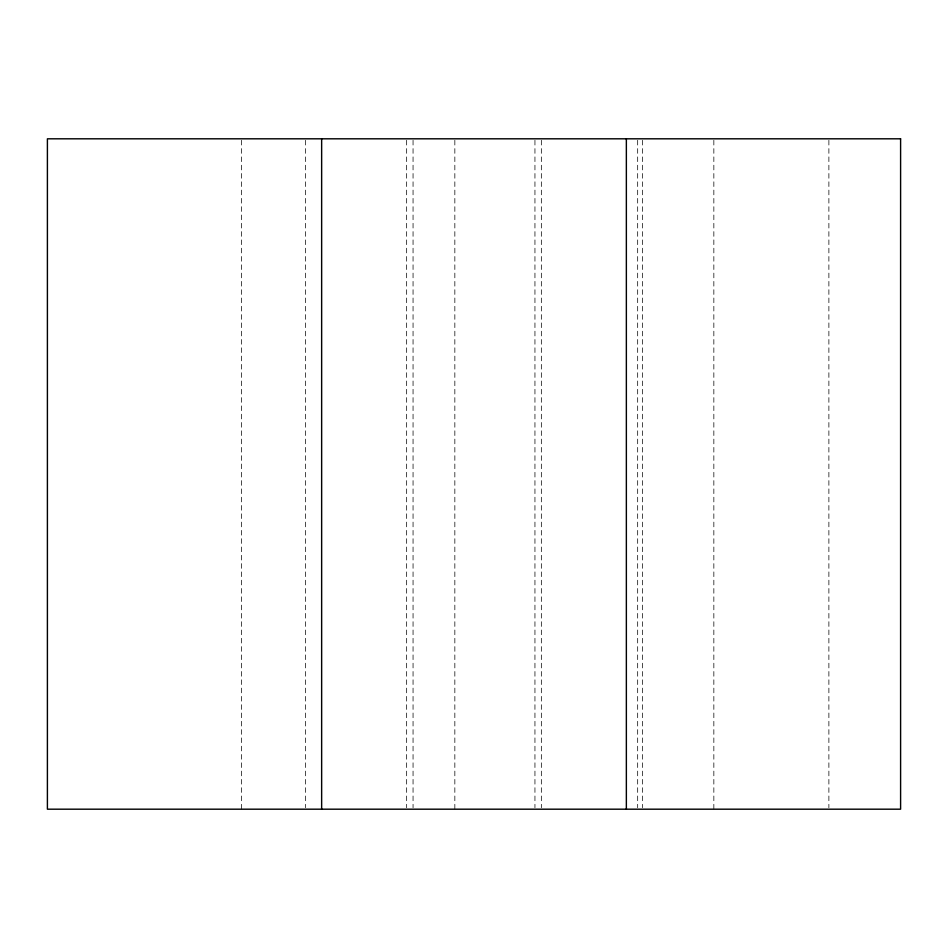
<?xml version="1.0" encoding="UTF-8"?>
<svg xmlns="http://www.w3.org/2000/svg" width="948" height="948" viewBox="0 0 948 948"><rect width="100%" height="100%" fill="white"/><g stroke="black" fill="none" stroke-linecap="round" stroke-linejoin="round"><path stroke-width="0.71" stroke-dasharray="4.74 3.56" d="M828.884 140.292L828.884 807.708M713.844 140.292L713.844 809.189M642.365 140.292L642.365 807.708M637.672 140.292L637.672 807.708M541.344 140.292L541.344 807.708M534.945 140.292L534.945 807.708M454.839 140.292L454.839 809.189M413.055 140.292L413.055 807.708M406.656 140.292L406.656 807.708M305.635 140.292L305.635 807.708M241.539 140.292L241.539 809.189"/><path stroke-width="1.42" d="M626.355 138.811L626.355 809.189M321.645 138.811L321.645 809.189M900.6 138.811L47.4 138.811L47.4 809.189L900.6 809.189L900.6 138.811"/></g></svg>
